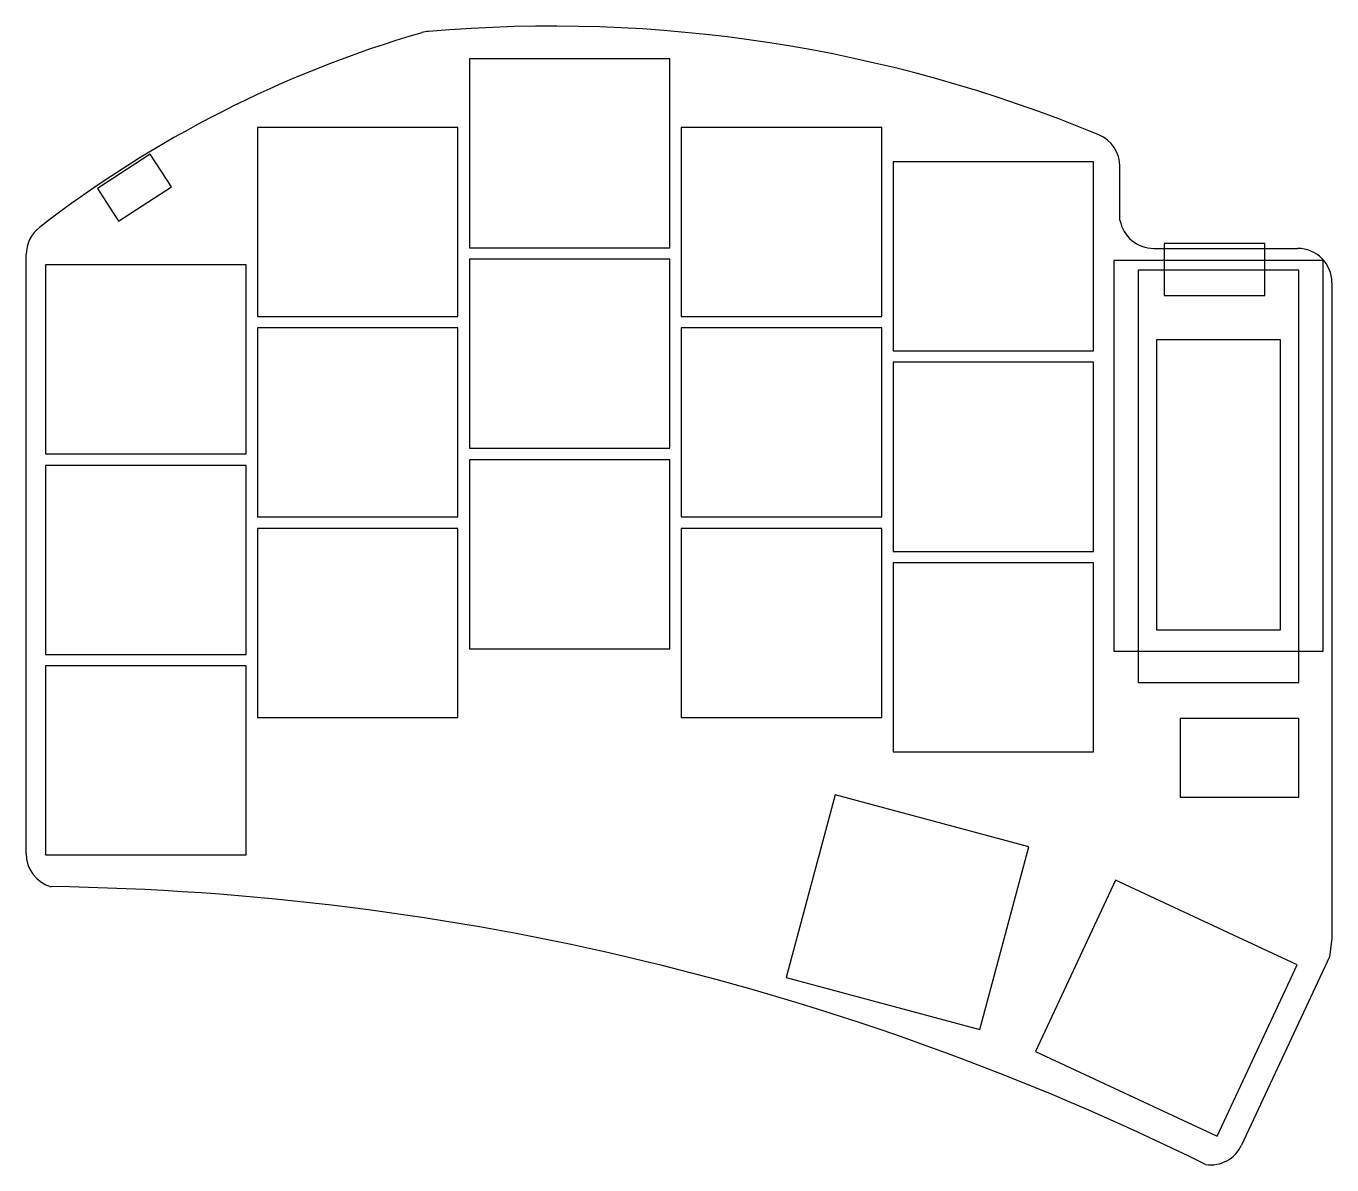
# Model space of a CAD drawing. Header units: millimetres. Extents: x 90 to 204, y -135 to -36.
import ezdxf

# ---------------------------------------------------------------- set-up
doc = ezdxf.new("R2010")
doc.units = ezdxf.units.MM

msp = doc.modelspace()

# ---------------------------------------------------------------- linework, layer by layer
for p, q in [((145.75, -38.75), (128.25, -38.75)), ((128.25, -38.75), (128.25, -55.25)), ((145.75, -55.25), (145.75, -38.75)), ((127.25, -44.75), (109.75, -44.75)), ((109.75, -44.75), (109.75, -61.25)), ((127.25, -61.25), (127.25, -44.75)), ((164.25, -44.75), (146.75, -44.75)), ((146.75, -44.75), (146.75, -61.25)), ((164.25, -61.25), (164.25, -44.75)), ((100.38, -47.08), (95.77, -50.07)), ((102.23, -49.93), (100.38, -47.08)), ((182.75, -47.75), (165.25, -47.75)), ((165.25, -47.75), (165.25, -64.25)), ((182.75, -64.25), (182.75, -47.75)), ((185.05, -52.85), (185.05, -48.16)), ((95.77, -50.07), (97.62, -52.92)), ((97.62, -52.92), (102.23, -49.93)), ((89.55, -108.14), (89.55, -55.85)), ((128.25, -55.25), (145.75, -55.25)), ((188, -55.3), (200.55, -55.3)), ((197.7, -54.88), (188.9, -54.88)), ((188.9, -54.88), (188.9, -59.42)), ((197.7, -59.42), (197.7, -54.88)), ((108.75, -56.75), (91.25, -56.75)), ((91.25, -56.75), (91.25, -73.25)), ((108.75, -73.25), (108.75, -56.75)), ((145.75, -56.25), (128.25, -56.25)), ((128.25, -56.25), (128.25, -72.75)), ((145.75, -72.75), (145.75, -56.25)), ((202.8, -56.35), (184.5, -56.35)), ((184.5, -56.35), (184.5, -90.45)), ((202.8, -90.45), (202.8, -56.35)), ((200.65, -57.2), (186.65, -57.2)), ((186.65, -57.2), (186.65, -93.2)), ((200.65, -93.2), (200.65, -57.2)), ((203.55, -58.3), (203.55, -115.55)), ((188.9, -59.42), (197.7, -59.42)), ((109.75, -61.25), (127.25, -61.25)), ((146.75, -61.25), (164.25, -61.25)), ((127.25, -62.25), (109.75, -62.25)), ((109.75, -62.25), (109.75, -78.75)), ((127.25, -78.75), (127.25, -62.25)), ((164.25, -62.25), (146.75, -62.25)), ((146.75, -62.25), (146.75, -78.75)), ((164.25, -78.75), (164.25, -62.25)), ((199.05, -63.3), (188.25, -63.3)), ((188.25, -63.3), (188.25, -88.6)), ((199.05, -88.6), (199.05, -63.3)), ((165.25, -64.25), (182.75, -64.25)), ((182.75, -65.25), (165.25, -65.25)), ((165.25, -65.25), (165.25, -81.75)), ((182.75, -81.75), (182.75, -65.25)), ((128.25, -72.75), (145.75, -72.75)), ((91.25, -73.25), (108.75, -73.25)), ((145.75, -73.75), (128.25, -73.75)), ((128.25, -73.75), (128.25, -90.25)), ((145.75, -90.25), (145.75, -73.75)), ((108.75, -74.25), (91.25, -74.25)), ((91.25, -74.25), (91.25, -90.75)), ((108.75, -90.75), (108.75, -74.25)), ((109.75, -78.75), (127.25, -78.75)), ((127.25, -79.75), (109.75, -79.75)), ((109.75, -79.75), (109.75, -96.25)), ((127.25, -96.25), (127.25, -79.75)), ((146.75, -78.75), (164.25, -78.75)), ((164.25, -79.75), (146.75, -79.75)), ((146.75, -79.75), (146.75, -96.25)), ((164.25, -96.25), (164.25, -79.75)), ((165.25, -81.75), (182.75, -81.75)), ((182.75, -82.75), (165.25, -82.75)), ((165.25, -82.75), (165.25, -99.25)), ((182.75, -99.25), (182.75, -82.75)), ((188.25, -88.6), (199.05, -88.6)), ((91.25, -90.75), (108.75, -90.75)), ((128.25, -90.25), (145.75, -90.25)), ((184.5, -90.45), (202.8, -90.45)), ((108.75, -91.75), (91.25, -91.75)), ((91.25, -91.75), (91.25, -108.25)), ((108.75, -108.25), (108.75, -91.75)), ((186.65, -93.2), (200.65, -93.2)), ((109.75, -96.25), (127.25, -96.25)), ((146.75, -96.25), (164.25, -96.25)), ((190.3, -96.3), (200.65, -96.3)), ((190.3, -96.3), (190.3, -103.2)), ((200.65, -103.2), (200.65, -96.3)), ((165.25, -99.25), (182.75, -99.25)), ((160.18, -103.02), (155.91, -118.95)), ((177.09, -107.55), (160.18, -103.02)), ((190.3, -103.2), (200.65, -103.2)), ((91.25, -108.25), (108.75, -108.25)), ((172.82, -123.48), (177.09, -107.55)), ((184.66, -110.46), (177.68, -125.41)), ((200.52, -117.86), (184.66, -110.46)), ((203.55, -115.55), (203.33, -117.15)), ((203.33, -117.15), (195.67, -133.58)), ((193.54, -132.81), (200.52, -117.86)), ((155.91, -118.95), (172.82, -123.48)), ((177.68, -125.41), (193.54, -132.81))]:
    msp.add_line(p, q)
for centre, radius, start, end in [((152, -132.5), 100, 106.2038, 127.7985), ((124.93, -39.35), 3, 94.9408, 106.2038), ((135.44, -160.9), 125, 67.5388, 94.9408), ((182.05, -48.16), 3, 0, 67.5388), ((92.55, -55.85), 3, 127.7985, 180), ((188, -52.3), 3, 190.4753, 270), ((200.55, -58.3), 3, 0, 90), ((92.55, -108.14), 3, 180, 254.1279), ((88.5, -346), 235, 63.7254, 89.2126), ((192.95, -132.31), 3, 261.9307, 335)]:
    msp.add_arc(centre, radius, start, end)

doc.saveas('drawing.dxf')
